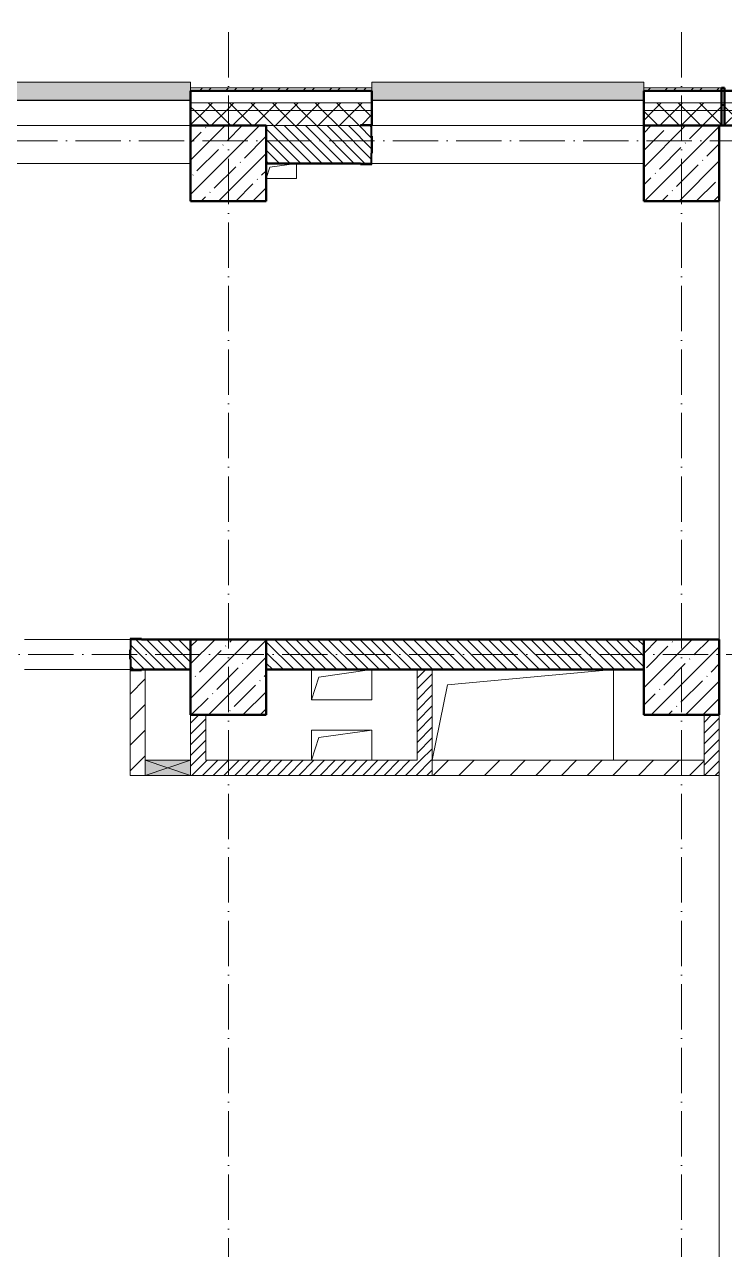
# Model space of a CAD drawing. Header units: millimetres. Extents: x -213536 to 1564669, y -45299 to 942238.
# Drawn here: x 18108 to 22743, y 461059 to 469166 of the extents above; entities that cross this region are included whole.
import ezdxf

# ---------------------------------------------------------------- set-up
doc = ezdxf.new("R2010")
doc.units = ezdxf.units.MM
doc.linetypes.add('50_200_ШТРИХ_1Т_ш5_п1_п1_', pattern=[700, 500, -100, 0, -100])
for name, color, linetype, lineweight in [('3.1) ЖБ окна 1.2 м', 102, 'Continuous', 30), ('A-DETL-GENF-OTLN', 7, 'Continuous', 9), ('A-FLOR-____-OTLN', 7, 'Continuous', 9), ('A-GENM-____-MCUT', 7, 'Continuous', 25), ('A-GENM-____-OTLN', 7, 'Continuous', 9), ('A-GENM-____-OTLN-1', 7, 'Continuous', 25), ('A-GLAZ-____-OTLN', 7, 'Continuous', 9), ('A-WALL-____-MCUT-2', 7, 'Continuous', 50), ('A-WALL-____-MCUT-3', 7, 'Continuous', 9), ('A-WALL-____-OTLN', 7, 'Continuous', 9), ('A-WALL-____-PATT-1', 7, 'Continuous', 9), ('A-WALL-FNSH-MCUT-1', 7, 'Continuous', 9), ('I-WALL-____-OTLN', 7, 'Continuous', 9), ('S-COLS-____-MCUT', 7, 'Continuous', 50), ('S-COLS-____-OTLN', 7, 'Continuous', 9), ('S-GRID-____-OTLN-1', 7, '50_200_ШТРИХ_1Т_ш5_п1_п1_', 9)]:
    doc.layers.add(name, color=color, linetype=linetype, lineweight=lineweight)
doc.layers.add('A-GLAZ-____-OTLN-1', color=7, linetype='Continuous', lineweight=9, true_color=0xc0c0c0)
pattern_1 = [(45, (-15591.66, 459015.94), (-70.71068, 70.71068), []), (135, (-15591.66, 459015.94), (-70.71068, -70.71068), [])]
pattern_2 = [(135, (-15591.663, 459015.94), (-35.35534, -35.35534), [])]
pattern_3 = [(45, (-15591.66, 459015.94), (-84.8528, 84.8528), [])]
pattern_4 = [(45, (-15591.663, 459015.94), (-35.35534, 35.35534), [])]

# ---------------------------------------------------------------- blocks, each defined once
blk = doc.blocks.new('BSC_Колонна _Прямоугольная - 500х500-V68-АР1_План отверстий 2 этажа в осях 1-64_А-ГГ')
at = {"layer": 'S-COLS-____-OTLN'}
h = blk.add_hatch(dxfattribs=at)
h.set_pattern_fill('FP_97', color=256, style=0, pattern_type=2)
h.set_pattern_definition([(45, (-38050, -5831.04), (-114.04925, 114.04925), []), (45, (-37935.95, -5831.04), (-114.04925, 114.04925), [201.613, -40.323, 3.353, -36.97])])
h.paths.add_polyline_path([(-250, -250), (250, -250), (250, 250), (-250, 250)], flags=0)
at = {"layer": 'S-COLS-____-MCUT'}
for p, q in [((250, 250), (-250, 250)), ((-250, 250), (-250, -250)), ((250, -250), (250, 250)), ((-250, -250), (250, -250))]:
    blk.add_line(p, q, dxfattribs=at)
blk = doc.blocks.new('BSC_Колонна _Прямоугольная - 500х500-V95-АР1_План отверстий 2 этажа в осях 1-64_А-ГГ')
at = {"layer": 'S-COLS-____-OTLN'}
h = blk.add_hatch(dxfattribs=at)
h.set_pattern_fill('FP_124', color=256, style=0, pattern_type=2)
h.set_pattern_definition([(45, (-35050, -5831.04), (-114.04925, 114.04925), []), (45, (-34935.95, -5831.04), (-114.04925, 114.04925), [201.613, -40.323, 3.353, -36.97])])
h.paths.add_polyline_path([(-250, -250), (250, -250), (250, 250), (-250, 250)], flags=0)
at = {"layer": 'S-COLS-____-MCUT'}
for p, q in [((250, 250), (-250, 250)), ((-250, 250), (-250, -250)), ((250, -250), (250, 250)), ((-250, -250), (250, -250))]:
    blk.add_line(p, q, dxfattribs=at)
blk = doc.blocks.new('BSC_Колонна _Прямоугольная - 500х500-V96-АР1_План отверстий 2 этажа в осях 1-64_А-ГГ')
at = {"layer": 'S-COLS-____-OTLN'}
h = blk.add_hatch(dxfattribs=at)
h.set_pattern_fill('FP_125', color=256, style=0, pattern_type=2)
h.set_pattern_definition([(45, (-38050, -9231.04), (-114.04925, 114.04925), []), (45, (-37935.95, -9231.04), (-114.04925, 114.04925), [201.613, -40.323, 3.353, -36.97])])
h.paths.add_polyline_path([(-250, -250), (250, -250), (250, 250), (-250, 250), (-250, 104.8)], flags=0)
at = {"layer": 'S-COLS-____-MCUT'}
for p, q in [((250, 250), (-250, 250)), ((-250, 250), (-250, -250)), ((250, -250), (250, 250)), ((-250, -250), (250, -250))]:
    blk.add_line(p, q, dxfattribs=at)
blk = doc.blocks.new('Фахверк_СКБ_Уголок - 250_2700-27497298-АР1_План отверстий 2 этажа в осях 1-64_А-ГГ')
at = {"layer": 'A-GENM-____-MCUT'}
for p, q in [((200, 181), (125, 181)), ((125, 181), (125, 106)), ((131, 106), (131, 175)), ((131, 175), (200, 175)), ((200, 175), (200, 181)), ((125, 106), (131, 106)), ((131, -6), (125, -6)), ((125, -6), (125, -81)), ((125, -81), (200, -81)), ((131, -75), (131, -6)), ((200, -75), (131, -75)), ((200, -81), (200, -75))]:
    blk.add_line(p, q, dxfattribs=at)
blk = doc.blocks.new('Фахверк_СКБ_Уголок - 200_3960-28268576-АР1_План отверстий 2 этажа в осях 1-64_А-ГГ')
at = {"layer": 'A-GENM-____-MCUT'}
for p, q in [((200, 156), (125, 156)), ((125, 156), (125, 81)), ((131, 81), (131, 150)), ((131, 150), (200, 150)), ((200, 150), (200, 156)), ((125, 81), (131, 81)), ((131, 19), (125, 19)), ((125, 19), (125, -56)), ((131, -50), (131, 19)), ((125, -56), (200, -56)), ((200, -50), (131, -50)), ((200, -56), (200, -50))]:
    blk.add_line(p, q, dxfattribs=at)
blk = doc.blocks.new('AR_Отверстие прямоугольное _в плите_ - AR_Отверстие прямоугольное _в плите_-30459223-АР1_План отверстий 2 этажа в осях 1-64_А-ГГ')
at = {"layer": 'A-GENM-____-OTLN'}
for p, q in [((-200, 100), (-200, -100)), ((-150, 50), (200, 100)), ((200, -100), (200, 100)), ((-200, -100), (-150, 50)), ((-200, -100), (200, -100))]:
    blk.add_line(p, q, dxfattribs=at)
blk = doc.blocks.new('AR_Отверстие прямоугольное _в плите_ - AR_Отверстие прямоугольное _в плите_-V166-АР1_План отверстий 2 этажа в осях 1-64_А-ГГ')
at = {"layer": 'A-GENM-____-OTLN'}
for p, q in [((-100, -50), (-75, 25)), ((-75, 25), (100, 50)), ((100, -50), (100, 50)), ((-100, -50), (100, -50))]:
    blk.add_line(p, q, dxfattribs=at)
blk = doc.blocks.new('AR_Отверстие прямоугольное _в плите_ - AR_Отверстие прямоугольное _в плите_-V179-АР1_План отверстий 2 этажа в осях 1-64_А-ГГ')
at = {"layer": 'A-GENM-____-OTLN'}
for p, q in [((200, 100), (-200, 100)), ((-200, 100), (-200, -100)), ((-150, 50), (200, 100)), ((200, -100), (200, 100)), ((-200, -100), (-150, 50))]:
    blk.add_line(p, q, dxfattribs=at)
blk = doc.blocks.new('AR_Отверстие прямоугольное _в плите_ - AR_Отверстие прямоугольное _в плите_-V192-АР1_План отверстий 2 этажа в осях 1-64_А-ГГ')
at = {"layer": 'A-GENM-____-OTLN'}
for p, q in [((-500, 200), (600, 300)), ((600, -300), (600, 300)), ((-600, -300), (-500, 200))]:
    blk.add_line(p, q, dxfattribs=at)
blk = doc.blocks.new('Отлив_СКБ - Отлив витража_120_НВФ-31885513-АР1_План отверстий 2 этажа в осях 1-64_А-ГГ')
at = {"layer": 'A-GLAZ-____-OTLN-1'}
for points in [[(7800, 2), (7800, 120), (0, 120), (0, 2), (4800.7, 2)], [(7800, 0), (7800, 2), (0, 2), (0, 0), (4800.7, 0)]]:
    blk.add_hatch(color=256, dxfattribs=at).paths.add_polyline_path(points, flags=0)
at = {"layer": 'A-GLAZ-____-OTLN'}
for p, q in [((0, 83), (0, 120)), ((7800, 120), (0, 120)), ((7800, 120), (7800, 83)), ((0, 2), (7800, 2)), ((7800, 0), (0, 0))]:
    blk.add_line(p, q, dxfattribs=at)
blk = doc.blocks.new('Отлив_СКБ - Отлив витража_120_НВФ-31885689-АР1_План отверстий 2 этажа в осях 1-64_А-ГГ')
at = {"layer": 'A-GLAZ-____-OTLN-1'}
for points in [[(1800, 2), (1800, 120), (0, 120), (0, 2), (1103.1, 2)], [(1103.1, 0), (1800, 0), (1800, 2), (0, 2), (0, 0)]]:
    blk.add_hatch(color=256, dxfattribs=at).paths.add_polyline_path(points, flags=0)
at = {"layer": 'A-GLAZ-____-OTLN'}
for p, q in [((0, 83), (0, 120)), ((1800, 120), (0, 120)), ((1800, 120), (1800, 83)), ((0, 2), (1800, 2)), ((1800, 0), (0, 0))]:
    blk.add_line(p, q, dxfattribs=at)
blk = doc.blocks.new('Стены 4 - Стены 4-31195499-АР1_План отверстий 2 этажа в осях 1-64_А-ГГ')
at = {"layer": 'A-WALL-____-MCUT-2'}
for p, q in [((-1798.5, 41030.2), (-1798.5, 41010.2)), ((-1548.5, 41030.2), (-1798.5, 41030.2)), ((-1548.5, 41010.2), (-1548.5, 41030.2)), ((-1798.5, 41010.2), (-1548.5, 41010.2))]:
    blk.add_line(p, q, dxfattribs=at)
blk = doc.blocks.new('AR_Отверстие прямоугольное _в стене__БезПР - AR_Отверстие прямоугольное _в стене__БезПР-36789553-АР1_План отверстий 2 этажа в осях 1-64_А-ГГ')
at = {"layer": 'A-GLAZ-____-OTLN'}
blk.add_hatch(color=256, dxfattribs=at).paths.add_polyline_path([(150, -50), (150, 50), (-150, 50), (-150, -50)], flags=0)
at = {"layer": 'A-DETL-GENF-OTLN'}
for p, q in [((-150, -50), (-150, 50)), ((-150, 50), (150, 50)), ((150, 50), (-150, -50)), ((-150, 50), (150, -50)), ((150, 50), (-150, 50)), ((-150, 50), (-150, -50)), ((150, 50), (150, -50)), ((150, -50), (150, 50)), ((150, -50), (-150, -50)), ((-150, -50), (150, -50))]:
    blk.add_line(p, q, dxfattribs=at)
at = {"layer": 'A-GLAZ-____-OTLN'}
blk.add_line((150, 50), (-150, 50), dxfattribs=at)
blk = doc.blocks.new('2этаж')
at = {"layer": 'S-GRID-____-OTLN-1', "color": 251, "ltscale": 0.6, "true_color": 0x636466}
for p, q in [((19458.3, 454533.3), (19458.3, 469166.5)), ((22458.3, 454533.3), (22458.3, 469166.5)), ((88482.7, 468397), (-20037.2, 468397)), ((74727.1, 464997), (-20260.4, 464997))]:
    blk.add_line(p, q, dxfattribs=at)

msp = doc.modelspace()

# ---------------------------------------------------------------- hatches: boundary and pattern name
at = {"layer": 'A-WALL-____-PATT-1'}
h = msp.add_hatch(dxfattribs=at)
h.set_pattern_fill('FP_3', color=256, style=0, pattern_type=2)
h.set_pattern_definition([(45, (-15591.66, 459015.94), (-85.5366, 85.5366), []), (45, (-15534.64, 459015.94), (-85.5366, 85.5366), [])])
h.paths.add_polyline_path([(22723.3, 468727), (22723.3, 468747), (22208.3, 468747), (22208.3, 468727)], flags=0)
h.paths.add_polyline_path([(20408.3, 468727), (20408.3, 468747), (19208.3, 468747), (19208.3, 468727), (19743.9, 468727)], flags=0)
h.paths.add_polyline_path([(11408.3, 468727), (11408.3, 468747), (8258.3, 468747), (8258.3, 468727), (9139.1, 468727)], flags=0)
h = msp.add_hatch(dxfattribs=at)
h.set_pattern_fill('FP_1', color=256, style=0, pattern_type=2)
h.set_pattern_definition(pattern_1)
h.paths.add_polyline_path([(58758.3, 468597), (58758.3, 468647), (52408.3, 468647), (52408.3, 468597), (58628.1, 468597)], flags=0)
h.paths.add_polyline_path([(49790.8, 468597), (50608.3, 468597), (50608.3, 468647), (49408.3, 468647), (49408.3, 468597)], flags=0)
h.paths.add_polyline_path([(47608.3, 468597), (47608.3, 468647), (46408.3, 468647), (46408.3, 468597), (47139.6, 468597)], flags=0)
h.paths.add_polyline_path([(44608.3, 468597), (44608.3, 468647), (43408.3, 468647), (43408.3, 468597), (44488.4, 468597)], flags=0)
h.paths.add_polyline_path([(41608.3, 468597), (41608.3, 468647), (40408.3, 468647), (40408.3, 468597), (40953.5, 468597)], flags=0)
h.paths.add_polyline_path([(37408.3, 468597), (38608.3, 468597), (38608.3, 468647), (37408.3, 468647)], flags=0)
h.paths.add_polyline_path([(34408.3, 468597), (35608.3, 468597), (35608.3, 468647), (34408.3, 468647)], flags=0)
h.paths.add_polyline_path([(32116.2, 468597), (32608.3, 468597), (32608.3, 468647), (31408.3, 468647), (31408.3, 468597)], flags=0)
h.paths.add_polyline_path([(29608.3, 468597), (29608.3, 468647), (28408.3, 468647), (28408.3, 468597), (28581.3, 468597)], flags=0)
h.paths.add_polyline_path([(26608.3, 468597), (26608.3, 468647), (25408.3, 468647), (25408.3, 468597), (25930.1, 468597)], flags=0)
h.paths.add_polyline_path([(22208.3, 468597), (23608.3, 468597), (23608.3, 468647), (22208.3, 468647)], flags=0)
h.paths.add_polyline_path([(20408.3, 468597), (20408.3, 468647), (19208.3, 468647), (19208.3, 468597), (19743.9, 468597)], flags=0)
h.paths.add_polyline_path([(11408.3, 468597), (11408.3, 468647), (8238.3, 468647), (8238.3, 468597), (9139.1, 468597)], flags=0)
h = msp.add_hatch(dxfattribs=at)
h.set_pattern_fill('FP_1', color=256, style=0, pattern_type=2)
h.set_pattern_definition(pattern_1)
h.paths.add_polyline_path([(58758.3, 468497), (58758.3, 468597), (52408.3, 468597), (52408.3, 468503), (52483.3, 468503), (52483.3, 468497), (58628.1, 468497)], flags=0)
h.paths.add_polyline_path([(49790.8, 468497), (50533.3, 468497), (50533.3, 468503), (50608.3, 468503), (50608.3, 468597), (49408.3, 468597), (49408.3, 468503), (49483.3, 468503), (49483.3, 468497)], flags=0)
h.paths.add_polyline_path([(47533.3, 468497), (47533.3, 468503), (47608.3, 468503), (47608.3, 468597), (46408.3, 468597), (46408.3, 468503), (46483.3, 468503), (46483.3, 468497), (47258.3, 468497)], flags=0)
h.paths.add_polyline_path([(43758.3, 468497), (44533.3, 468497), (44533.3, 468503), (44608.3, 468503), (44608.3, 468597), (43408.3, 468597), (43408.3, 468503), (43483.3, 468503), (43483.3, 468497), (43604.7, 468497)], flags=0)
h.paths.add_polyline_path([(40953.5, 468497), (41533.3, 468497), (41533.3, 468503), (41608.3, 468503), (41608.3, 468597), (40408.3, 468597), (40408.3, 468503), (40483.3, 468503), (40483.3, 468497)], flags=0)
h.paths.add_polyline_path([(38258.3, 468497), (38533.3, 468497), (38533.3, 468503), (38608.3, 468503), (38608.3, 468597), (37408.3, 468597), (37408.3, 468503), (37483.3, 468503), (37483.3, 468497), (37758.3, 468497)], flags=0)
h.paths.add_polyline_path([(35258.3, 468497), (35533.3, 468497), (35533.3, 468503), (35608.3, 468503), (35608.3, 468597), (34408.3, 468597), (34408.3, 468503), (34483.3, 468503), (34483.3, 468497), (34767.4, 468497)], flags=0)
h.paths.add_polyline_path([(32533.3, 468497), (32533.3, 468503), (32608.3, 468503), (32608.3, 468597), (31408.3, 468597), (31408.3, 468503), (31483.3, 468503), (31483.3, 468497), (32116.2, 468497)], flags=0)
h.paths.add_polyline_path([(29533.3, 468497), (29533.3, 468503), (29608.3, 468503), (29608.3, 468597), (28408.3, 468597), (28408.3, 468503), (28483.3, 468503), (28483.3, 468497), (29258.3, 468497)], flags=0)
h.paths.add_polyline_path([(25483.3, 468497), (26533.3, 468497), (26533.3, 468503), (26608.3, 468503), (26608.3, 468597), (25408.3, 468597), (25408.3, 468503), (25483.3, 468503)], flags=0)
h.paths.add_polyline_path([(23258.3, 468497), (23533.3, 468497), (23533.3, 468503), (23608.3, 468503), (23608.3, 468597), (22208.3, 468597), (22208.3, 468497), (22708.3, 468497)], flags=0)
h.paths.add_polyline_path([(19743.9, 468497), (20333.3, 468497), (20333.3, 468503), (20408.3, 468503), (20408.3, 468597), (19208.3, 468597), (19208.3, 468497), (19708.3, 468497)], flags=0)
h.paths.add_polyline_path([(11333.3, 468497), (11333.3, 468503), (11408.3, 468503), (11408.3, 468597), (8238.3, 468597), (8238.3, 468497), (10708.3, 468497)], flags=0)
h = msp.add_hatch(dxfattribs=at)
h.set_pattern_fill('FP_6', color=256, style=0, pattern_type=2)
h.set_pattern_definition(pattern_2)
h.paths.add_polyline_path([(19708.3, 468247), (20402.3, 468247), (20402.3, 468316), (20408.3, 468316), (20408.3, 468428), (20402.3, 468428), (20402.3, 468497), (19708.3, 468497)], flags=0)
h = msp.add_hatch(dxfattribs=at)
h.set_pattern_fill('FP_6', color=256, style=0, pattern_type=2)
h.set_pattern_definition(pattern_2)
h.paths.add_polyline_path([(18883.3, 464897), (19208.3, 464897), (19208.3, 465097), (18814.3, 465097), (18814.3, 465028), (18808.3, 465028), (18808.3, 464966), (18814.3, 464966), (18814.3, 464897)], flags=0)
h.paths.add_polyline_path([(17033.3, 464897), (17102.3, 464897), (17102.3, 464966), (17108.3, 464966), (17108.3, 465028), (17102.3, 465028), (17102.3, 465097), (15514.3, 465097), (15514.3, 465028), (15508.3, 465028), (15508.3, 464966), (15514.3, 464966), (15514.3, 464897), (16209, 464897)], flags=0)
h.paths.add_polyline_path([(14514.3, 464897), (14802.3, 464897), (14802.3, 464966), (14808.3, 464966), (14808.3, 465028), (14802.3, 465028), (14802.3, 465097), (14514.3, 465097), (14514.3, 465028), (14508.3, 465028), (14508.3, 464966), (14514.3, 464966), (14514.3, 464901)], flags=0)
h.paths.add_polyline_path([(13708.3, 464897), (13802.3, 464897), (13802.3, 464966), (13808.3, 464966), (13808.3, 465028), (13802.3, 465028), (13802.3, 465097), (13708.3, 465097), (13708.3, 464991)], flags=0)
h = msp.add_hatch(dxfattribs=at)
h.set_pattern_fill('FP_6', color=256, style=0, pattern_type=2)
h.set_pattern_definition(pattern_2)
h.paths.add_polyline_path([(22208.3, 464897), (22208.3, 465097), (19708.3, 465097), (19708.3, 464897), (19743.9, 464897)], flags=0)
h = msp.add_hatch(dxfattribs=at)
h.set_pattern_fill('FP_4', color=256, style=0, pattern_type=2)
h.set_pattern_definition(pattern_3)
h.paths.add_polyline_path([(18908.3, 464297), (18908.3, 464897), (18883.3, 464897), (18883.3, 464891), (18808.3, 464891), (18808.3, 464297), (18883.3, 464297)], flags=0)
h = msp.add_hatch(dxfattribs=at)
h.set_pattern_fill('FP_5', color=256, style=0, pattern_type=2)
h.set_pattern_definition(pattern_4)
h.paths.add_polyline_path([(20808.3, 464297), (20808.3, 464897), (20708.3, 464897), (20708.3, 464297)], flags=0)
h = msp.add_hatch(dxfattribs=at)
h.set_pattern_fill('FP_5', color=256, style=0, pattern_type=2)
h.set_pattern_definition(pattern_4)
h.paths.add_polyline_path([(19308.3, 464197), (19308.3, 464597), (19208.3, 464597), (19208.3, 464197)], flags=0)
h = msp.add_hatch(dxfattribs=at)
h.set_pattern_fill('FP_5', color=256, style=0, pattern_type=2)
h.set_pattern_definition(pattern_4)
h.paths.add_polyline_path([(22708.3, 464197), (22708.3, 464597), (22608.3, 464597), (22608.3, 464197)], flags=0)
h = msp.add_hatch(dxfattribs=at)
h.set_pattern_fill('FP_4', color=256, style=0, pattern_type=2)
h.set_pattern_definition(pattern_3)
h.paths.add_polyline_path([(18808.3, 464197), (18908.3, 464197), (18908.3, 464297), (18808.3, 464297)], flags=0)
h = msp.add_hatch(dxfattribs=at)
h.set_pattern_fill('FP_5', color=256, style=0, pattern_type=2)
h.set_pattern_definition(pattern_4)
h.paths.add_polyline_path([(20808.3, 464197), (20808.3, 464297), (19308.3, 464297), (19308.3, 464197), (19743.9, 464197)], flags=0)
h = msp.add_hatch(dxfattribs=at)
h.set_pattern_fill('FP_4', color=256, style=0, pattern_type=2)
h.set_pattern_definition(pattern_3)
h.paths.add_polyline_path([(22608.3, 464197), (22608.3, 464297), (20808.3, 464297), (20808.3, 464197)], flags=0)
at = {"layer": 'S-COLS-____-OTLN'}
h = msp.add_hatch(dxfattribs=at)
h.set_pattern_fill('FP_25', color=256, style=0, pattern_type=2)
h.set_pattern_definition([(45, (-15591.66, 459015.94), (-114.04925, 114.04925), []), (45, (-15477.61, 459015.94), (-114.04925, 114.04925), [201.612, -40.322, 3.353, -36.97])])
h.paths.add_polyline_path([(19208.3, 467997), (19708.3, 467997), (19708.3, 468497), (19208.3, 468497)], flags=0)

# ---------------------------------------------------------------- linework, layer by layer
at = {"layer": 'A-FLOR-____-OTLN'}
for p, q in [((22708.3, 465097), (22708.3, 467997)), ((20008.3, 464697), (20008.3, 464897)), ((20408.3, 464897), (20408.3, 464697)), ((22008.3, 464897), (22008.3, 464297)), ((20408.3, 464697), (20008.3, 464697)), ((20008.3, 464497), (20408.3, 464497)), ((20008.3, 464297), (20008.3, 464497)), ((20408.3, 464497), (20408.3, 464297)), ((22708.3, 457597), (22708.3, 464197))]:
    msp.add_line(p, q, dxfattribs=at)
at = {"layer": 'A-WALL-____-MCUT-2'}
for p, q in [((20408.3, 468727), (19208.3, 468727)), ((19208.3, 468727), (19208.3, 468497)), ((20408.3, 468503), (20408.3, 468727)), ((23608.3, 468727), (22208.3, 468727)), ((22208.3, 468727), (22208.3, 468497)), ((19208.3, 468497), (19708.3, 468497)), ((19708.3, 468497), (19708.3, 468247)), ((20408.3, 468316), (20408.3, 468428)), ((22708.3, 468497), (23258.3, 468497)), ((19708.3, 468247), (20333.3, 468247)), ((18808.3, 465028), (18808.3, 464966)), ((19208.3, 465097), (18883.3, 465097)), ((22208.3, 465097), (19708.3, 465097)), ((18883.3, 464897), (19208.3, 464897)), ((19708.3, 464897), (22208.3, 464897))]:
    msp.add_line(p, q, dxfattribs=at)
at = {"layer": 'A-WALL-____-MCUT-3'}
for p, q in [((20408.3, 468647), (19208.3, 468647)), ((20408.3, 468597), (19208.3, 468597)), ((23608.3, 468647), (22208.3, 468647)), ((23608.3, 468597), (22208.3, 468597)), ((19708.3, 468497), (20333.3, 468497))]:
    msp.add_line(p, q, dxfattribs=at)
at = {"layer": 'A-WALL-____-OTLN'}
for p, q in [((13708.3, 468497), (19208.3, 468497)), ((20408.3, 468497), (22208.3, 468497)), ((22208.3, 468497), (22208.3, 468497)), ((19208.3, 468247), (13708.3, 468247)), ((22208.3, 468247), (20408.3, 468247))]:
    msp.add_line(p, q, dxfattribs=at)
at = {"layer": 'A-WALL-FNSH-MCUT-1'}
for p, q in [((20408.3, 468747), (19208.3, 468747)), ((19208.3, 468747), (19208.3, 468727)), ((20408.3, 468727), (20408.3, 468747)), ((22723.3, 468747), (22208.3, 468747)), ((22208.3, 468747), (22208.3, 468727)), ((22723.3, 468727), (22723.3, 468747)), ((20408.3, 468727), (20408.3, 468727)), ((18808.3, 464891), (18808.3, 464197)), ((18908.3, 464297), (18908.3, 464897)), ((20708.3, 464897), (20708.3, 464297)), ((20808.3, 464197), (20808.3, 464897)), ((19208.3, 464597), (19208.3, 464297)), ((19308.3, 464297), (19308.3, 464597)), ((22608.3, 464197), (22608.3, 464597)), ((22708.3, 464197), (22708.3, 464597)), ((20708.3, 464297), (19308.3, 464297)), ((22608.3, 464297), (20808.3, 464297)), ((18808.3, 464197), (18908.3, 464197)), ((19208.3, 464197), (22708.3, 464197))]:
    msp.add_line(p, q, dxfattribs=at)
at = {"layer": 'I-WALL-____-OTLN'}
for p, q in [((18108.3, 465097), (18808.3, 465097)), ((18808.3, 464897), (18108.3, 464897))]:
    msp.add_line(p, q, dxfattribs=at)
at = {"layer": 'S-COLS-____-MCUT'}
for p, q in [((19708.3, 468497), (19208.3, 468497)), ((19208.3, 468497), (19208.3, 467997)), ((19708.3, 467997), (19708.3, 468497)), ((19208.3, 467997), (19708.3, 467997))]:
    msp.add_line(p, q, dxfattribs=at)

# ---------------------------------------------------------------- block references
at = {"layer": '3.1) ЖБ окна 1.2 м'}
msp.add_blockref('2этаж', (0, 0), dxfattribs=at)
at = {"layer": 'A-GENM-____-OTLN'}
for name, p in [('AR_Отверстие прямоугольное _в плите_ - AR_Отверстие прямоугольное _в плите_-V166-АР1_План отверстий 2 этажа в осях 1-64_А-ГГ', (19808.3, 468197)), ('AR_Отверстие прямоугольное _в плите_ - AR_Отверстие прямоугольное _в плите_-30459223-АР1_План отверстий 2 этажа в осях 1-64_А-ГГ', (20208.3, 464797)), ('AR_Отверстие прямоугольное _в плите_ - AR_Отверстие прямоугольное _в плите_-V192-АР1_План отверстий 2 этажа в осях 1-64_А-ГГ', (21408.3, 464597)), ('AR_Отверстие прямоугольное _в плите_ - AR_Отверстие прямоугольное _в плите_-V179-АР1_План отверстий 2 этажа в осях 1-64_А-ГГ', (20208.3, 464397))]:
    msp.add_blockref(name, p, dxfattribs=at)
at = {"layer": 'A-GENM-____-OTLN-1', "rotation": 180}
msp.add_blockref('Фахверк_СКБ_Уголок - 250_2700-27497298-АР1_План отверстий 2 этажа в осях 1-64_А-ГГ', (20533.3, 468422), dxfattribs=at)
at = {"layer": 'A-GENM-____-OTLN-1'}
msp.add_blockref('Фахверк_СКБ_Уголок - 200_3960-28268576-АР1_План отверстий 2 этажа в осях 1-64_А-ГГ', (18683.3, 464947), dxfattribs=at)
at = {"layer": 'A-GLAZ-____-OTLN'}
for name, p in [('Отлив_СКБ - Отлив витража_120_НВФ-31885513-АР1_План отверстий 2 этажа в осях 1-64_А-ГГ', (11408.3, 468664)), ('Отлив_СКБ - Отлив витража_120_НВФ-31885689-АР1_План отверстий 2 этажа в осях 1-64_А-ГГ', (20408.3, 468664)), ('AR_Отверстие прямоугольное _в стене__БезПР - AR_Отверстие прямоугольное _в стене__БезПР-36789553-АР1_План отверстий 2 этажа в осях 1-64_А-ГГ', (19058.3, 464247))]:
    msp.add_blockref(name, p, dxfattribs=at)
at = {"layer": 'A-WALL-____-OTLN', "rotation": 89.9999999999999}
msp.add_blockref('Стены 4 - Стены 4-31195499-АР1_План отверстий 2 этажа в осях 1-64_А-ГГ', (63753.6, 470295.5), dxfattribs=at)
at = {"layer": 'S-COLS-____-OTLN'}
for name, p in [('BSC_Колонна _Прямоугольная - 500х500-V96-АР1_План отверстий 2 этажа в осях 1-64_А-ГГ', (22458.3, 468247)), ('BSC_Колонна _Прямоугольная - 500х500-V95-АР1_План отверстий 2 этажа в осях 1-64_А-ГГ', (19458.3, 464847)), ('BSC_Колонна _Прямоугольная - 500х500-V68-АР1_План отверстий 2 этажа в осях 1-64_А-ГГ', (22458.3, 464847))]:
    msp.add_blockref(name, p, dxfattribs=at)

doc.saveas('drawing.dxf')
